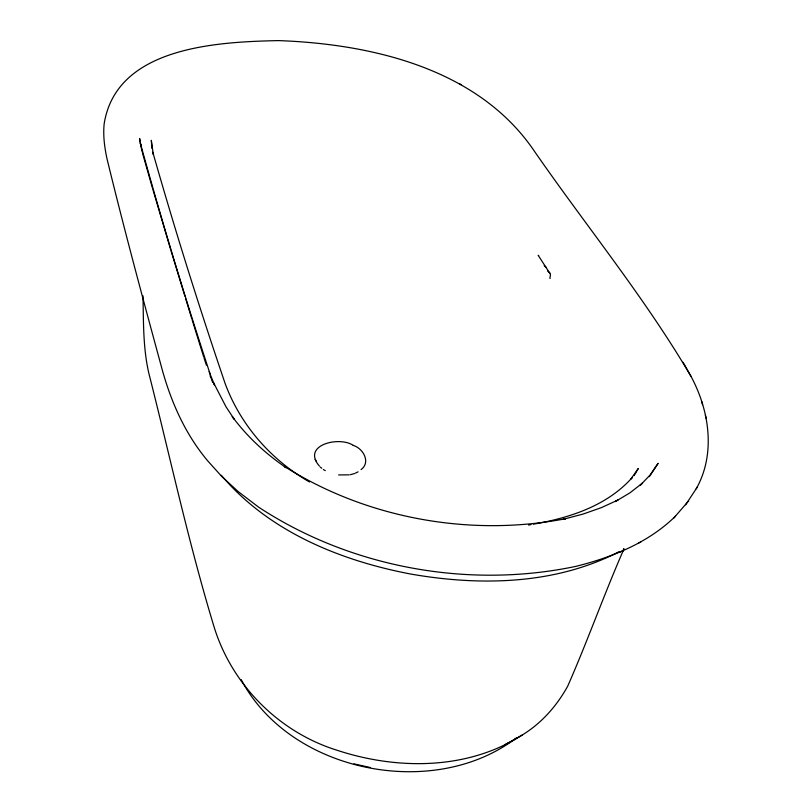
<?xml version="1.0" encoding="UTF-8"?>
<svg xmlns="http://www.w3.org/2000/svg" width="812" height="812" viewBox="0 0 812 812"><rect width="100%" height="100%" fill="white"/><g stroke="black" fill="none" stroke-linecap="round" stroke-linejoin="round"><path stroke-width="1.22" d="M544.182 265.656L546.385 267.564M547.694 271.096L549.917 273.025M696.209 488.824C715.971 453.847 709.363 410.253 690.9 376.189C644.626 297.365 586.315 226.243 534.357 151.164C478.694 68.797 372.18 43.98 278.516 40.6C217.728 41.909 116.502 46.609 104.18 123.718C102.941 135.543 104.545 147.439 107.062 159C123.891 228.152 142.394 296.887 161.091 365.562C170.215 400.154 184.781 433.811 208.085 461.287L221.666 476.36L238.048 491.463L258.632 507.165C350.449 567.436 467.621 588.923 575.028 566.543L576.693 566.167C612.634 557.133 648.666 542.517 675.472 516.188M623.809 549.257C604.047 594.445 587.573 640.983 567.72 686.13C556.859 705.841 541.533 723.248 522.217 735.033C467.641 770.162 397.261 770.06 337.163 750.288C279.358 732.363 232.394 685.46 214.338 627.747C189.358 545.786 171.19 461.866 150.24 378.798C143.054 352.438 143.551 325.013 143.034 297.943L142.983 295.801M623.87 548.861L622.905 551.054L623.86 549.024M634.202 475.558L638.283 468.494L630.883 478.999L632.304 477.446C607.325 505.703 569.506 517.995 533.372 524.176M688.596 500.923L673.848 517.985M697.518 486.733L685.632 504.831M649.245 476.705L658.136 463.307L650.3 474.807L640.069 485.485L642.434 483.12L629.889 492.884L615.303 501.572L617.952 500.019L601.377 507.632L583.138 514.057L563.305 519.264L565.629 518.716C470.087 537.168 366.689 518.472 284.342 466.403L286.169 467.732C265.585 453.695 247.081 436.633 232.252 416.576L234.11 419.073L225.98 406.761L213.718 383.02L214.551 385.05M361.046 469.6C371.114 462.251 363.055 448.285 353.25 445.412M516.544 737.753C434.156 801.058 290.117 772.588 241.215 679.624M358.072 471.853L355.311 473.163M509.236 742.391L504.597 745.03L522.217 735.033M619.952 552.099L621.84 551.186M638.729 542.954L640.739 541.98M619.404 551.521C555.702 584.752 480.399 586.173 410.963 574.084C340.289 560.666 268.67 531.484 221.321 475.274M350.317 474.705L354.428 473.579M528.541 525.059L530.957 524.613M349.18 474.847L338.614 474.929M550.1 278.496C549.176 279.135 551.307 274.253 550.039 273.593L538.183 255.333L538.701 255.516M353.93 763.859L370.15 767.482M353.332 445.443C339.619 435.831 301.11 444.844 319.39 466.078M323.369 469.539L325.287 470.625M459.511 83.768L461.043 84.671M309.545 481.973C271.127 460.069 240.372 424.97 225.076 383.345C199.113 306.936 174.905 229.847 152.808 152.24L153.275 154.331L151.306 140.334L151.966 148.464M320.192 467.001L321.785 468.27M690.9 376.189L683.085 362.264M315.218 459.389L316.051 460.972M209.1 371.673L214.51 384.959M211.394 379.174L212.774 382.564M210.085 375.692L210.927 378.047M210.369 374.748C185.136 298.258 161.761 221.057 140.395 143.409L140.841 145.673L139.593 138.466L140.74 145.186M204.116 358.224L206.39 365.167M192.211 320.07L203.741 357.077M171.058 250.817L184.913 296.187M185.643 298.583L191.835 318.883M152.93 189.632L170.703 249.629M152.575 188.425L142.567 153.346M701.73 401.564L702.563 404.67M705.395 415.308L706.257 418.515M140.943 146.393L142.293 152.179"/></g></svg>
